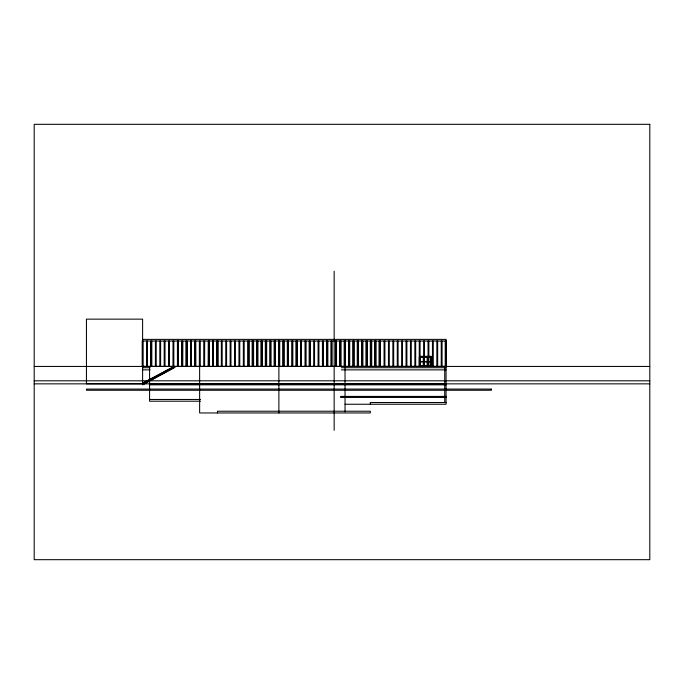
<?xml version="1.0" encoding="UTF-8"?>
<svg xmlns="http://www.w3.org/2000/svg" width="684" height="684" viewBox="0 0 684 684"><rect width="100%" height="100%" fill="white"/><g stroke="black" fill="none" stroke-linecap="round" stroke-linejoin="round"><path stroke-width="1.03" d="M142.605 339.384L446.054 339.384L446.054 404.253L345.044 404.253M419.497 357.202L431.245 357.202M419.643 357.347L431.1 357.347M419.497 361.571L431.245 361.571M419.497 361.862L431.245 361.862M419.643 366.085L431.1 366.085M419.497 366.231L431.245 366.231M34.2 366.436L649.8 366.436M173.668 367L172.522 367L172.522 368.608L171.368 368.608M173.668 367.359L174.822 367.359M172.522 367.624L171.368 367.624L171.368 369.232L170.222 369.232M142.605 367.701L150.087 367.701M341.342 367.701L446.054 367.701M172.522 367.983L173.668 367.983L173.668 366.376M171.368 368.248L170.222 368.248L170.222 369.847L169.068 369.847M170.222 368.864L169.068 368.864L169.068 370.471L167.922 370.471M169.068 369.488L167.922 369.488L167.922 371.096L166.768 371.096M142.605 369.864L150.087 369.864M341.342 369.864L446.054 369.864M167.922 370.112L166.768 370.112L166.768 371.72L165.613 371.72M166.768 370.737L165.613 370.737L165.613 372.335L164.468 372.335M165.613 371.352L164.468 371.352L164.468 372.96L163.314 372.96M164.468 371.976L163.314 371.976L163.314 373.584L162.168 373.584M163.314 372.6L162.168 372.6L162.168 374.199L161.014 374.199M162.168 373.225L161.014 373.225L161.014 374.823L159.868 374.823M161.014 373.84L159.868 373.84L159.868 375.448L158.714 375.448M159.868 374.464L158.714 374.464L158.714 376.072L157.559 376.072M158.714 375.089L157.559 375.089L157.559 376.687L156.414 376.687M157.559 375.713L156.414 375.713L156.414 377.312L155.259 377.312M156.414 376.328L155.259 376.328L155.259 377.936L154.114 377.936M155.259 376.952L154.114 376.952L154.114 378.56L152.959 378.56M154.114 377.577L152.959 377.577L152.959 379.175L151.814 379.175M152.959 378.201L151.814 378.201L151.814 379.8L150.66 379.8M151.814 378.816L150.66 378.816L150.66 380.424L149.505 380.424M149.505 379.44L150.66 379.44M149.505 380.065L148.36 380.065L148.36 381.663L147.205 381.663M34.2 380.808L649.8 380.808M148.36 381.048L149.505 381.048M147.205 381.304L146.06 381.304L146.06 382.912L144.905 382.912M146.06 381.928L144.905 381.928L144.905 383.536L143.751 383.536M146.06 382.288L147.205 382.288L147.205 380.689M144.905 382.553L143.751 382.553L143.751 384.151L142.605 384.151M143.751 383.177L142.605 383.177L174.822 366.376L174.822 367.411L142.605 384.827L142.605 319.146L86.441 319.146L86.441 383.792L142.605 383.792M149.574 383.792L446.054 383.792M34.2 383.852L649.8 383.852M149.574 384.827L446.054 384.827M340.47 396.421L446.054 396.421M340.47 397.447L446.054 397.447M149.574 399.465L200.506 399.465M200.506 401.209L149.574 401.209L149.574 366.376M446.054 402.517L370.3 402.517L370.3 404.253M445.643 341.008L445.643 366.376M445.224 341.008L445.224 366.376M444.728 366.376L444.728 402.517M442.061 341.008L442.061 366.376M441.24 341.008L441.24 366.376M437.666 341.008L437.666 366.376M436.845 341.008L436.845 366.376M433.271 341.008L433.271 366.376M432.45 341.008L432.45 366.376M431.399 366.376L431.399 357.057L419.343 357.057L419.343 366.376M431.219 366.376L431.245 356.321L419.497 356.321L419.497 366.376M431.1 357.057L431.1 366.376M430.894 357.347L430.894 366.085M430.689 357.057L430.689 366.376M428.868 341.008L428.868 366.376M428.047 341.008L428.047 366.376M427.474 357.057L427.474 366.376M427.184 357.057L427.184 366.376M424.473 341.008L424.473 366.376M423.652 341.008L423.652 366.376M423.558 357.057L423.558 366.376M423.268 357.057L423.268 366.376M420.079 341.008L420.053 366.376M419.848 357.347L419.848 366.085M419.643 357.057L419.643 366.376M419.249 341.008L419.249 366.376M415.675 341.008L415.675 366.376M414.855 341.008L414.855 366.376M411.281 341.008L411.281 366.376M410.46 341.008L410.46 366.376M406.886 341.008L406.886 366.376M406.057 341.008L406.057 366.376M402.483 341.008L402.483 366.376M401.662 341.008L401.662 366.376M398.088 341.008L398.088 366.376M397.267 341.008L397.267 366.376M393.693 341.008L393.693 366.376M392.864 341.008L392.864 366.376M389.29 341.008L389.29 366.376M388.469 341.008L388.469 366.376M384.895 341.008L384.895 366.376M384.075 341.008L384.075 366.376M380.492 341.008L380.492 366.376M379.851 341.008L379.851 366.376M379.671 341.008L379.671 366.376M379.03 341.008L379.03 366.376M376.097 341.008L376.097 366.376M375.499 341.008L375.499 366.376M375.277 341.008L375.277 366.376M374.678 341.008L374.678 366.376M371.703 341.008L371.703 366.376M371.147 341.008L371.147 366.376M370.882 341.008L370.882 366.376M370.326 341.008L370.326 366.376M367.299 341.008L367.299 366.376M366.795 341.008L366.795 366.376M366.479 341.008L366.479 366.376M365.966 341.008L365.966 366.376M362.905 341.008L362.905 366.376M362.084 341.008L362.084 366.376M361.614 341.008L361.614 366.376M358.51 341.008L358.51 366.376M358.083 341.008L358.083 366.376M357.681 341.008L357.681 366.376M357.262 341.008L357.262 366.376M354.107 341.008L354.107 366.376M353.731 341.008L353.731 366.376M353.286 341.008L353.286 366.376M352.91 341.008L352.91 366.376M349.712 341.008L349.712 366.376M349.379 341.008L349.379 366.376M348.891 341.008L348.891 366.376M348.558 341.008L348.558 366.376M345.317 341.008L345.317 366.376M345.027 341.008L345.044 411.905M344.488 341.008L344.488 366.376M344.197 341.008L344.197 366.376M340.914 341.008L340.914 366.376M340.666 341.008L340.666 366.376M340.093 341.008L340.093 366.376M339.845 341.008L339.845 366.376M336.519 341.008L336.519 366.376M336.314 341.008L336.314 366.376M335.699 341.008L335.699 366.376M335.493 341.008L335.493 366.376M334.16 271.215L334.16 430.287M332.125 341.008L332.125 366.376M331.295 341.008L331.295 366.376M331.142 341.008L331.142 366.376M327.721 341.008L327.721 366.376M327.61 341.008L327.61 366.376M326.901 341.008L326.901 366.376M326.79 341.008L326.79 366.376M322.429 341.008L322.429 366.376M318.898 341.008L318.924 366.376M318.103 341.008L318.077 366.376M314.546 341.008L314.546 366.376M313.708 341.008L313.708 366.376M309.373 341.008L309.373 366.376M309.305 341.008L309.305 366.376M305.842 341.008L305.842 366.376M305.731 341.008L305.731 366.376M305.021 341.008L305.021 366.376M301.49 341.008L301.49 366.376M301.336 341.008L301.336 366.376M300.515 341.008L300.515 366.376M297.138 341.008L297.138 366.376M296.942 341.008L296.942 366.376M296.309 341.008L296.309 366.376M296.112 341.008L296.112 366.376M292.778 341.008L292.778 366.376M292.538 341.008L292.538 366.376M291.717 341.008L291.717 366.376M288.426 341.008L288.426 366.376M288.144 341.008L288.144 366.376M287.605 341.008L287.605 366.376M287.323 341.008L287.323 366.376M284.074 341.008L284.074 366.376M283.749 341.008L283.749 366.376M283.253 341.008L283.253 366.376M282.919 341.008L282.919 366.376M279.722 341.008L279.722 366.376M279.346 341.008L279.346 366.376M278.892 341.008L278.875 412.965M278.525 341.008L278.525 366.376M275.37 341.008L275.37 366.376M274.951 341.008L274.951 366.376M274.541 341.008L274.541 366.376M274.13 341.008L274.13 366.376M271.009 341.008L271.009 366.376M270.548 341.008L270.548 366.376M269.727 341.008L269.727 366.376M266.657 341.008L266.657 366.376M266.153 341.008L266.153 366.376M265.837 341.008L265.837 366.376M265.332 341.008L265.332 366.376M262.305 341.008L262.305 366.376M261.758 341.008L261.758 366.376M260.937 341.008L260.937 366.376M257.953 341.008L257.953 366.376M257.355 341.008L257.355 366.376M257.133 341.008L257.133 366.376M256.534 341.008L256.534 366.376M253.602 341.008L253.602 366.376M252.96 341.008L252.96 366.376M252.772 341.008L252.772 366.376M252.139 341.008L252.139 366.376M249.241 341.008L249.241 366.376M248.566 341.008L248.566 366.376M248.42 341.008L248.42 366.376M247.736 341.008L247.736 366.376M244.162 341.008L244.162 366.376M243.342 341.008L243.342 366.376M239.768 341.008L239.768 366.376M238.947 341.008L238.947 366.376M235.373 341.008L235.373 366.376M234.544 341.008L234.544 366.376M230.97 341.008L230.97 366.376M230.149 341.008L230.149 366.376M226.575 341.008L226.575 366.376M225.754 341.008L225.754 366.376M222.18 341.008L222.18 366.376M221.351 341.008L221.351 366.376M217.897 341.008L217.897 366.376M217.777 341.008L217.777 366.376M217.486 412.965L217.486 411.221L370.3 411.221L370.3 412.965L199.634 412.965L199.634 366.376M217.076 341.008L217.076 366.376M216.956 341.008L216.956 366.376M213.493 341.008L213.493 366.376M213.382 341.008L213.382 366.376M212.673 341.008L212.673 366.376M212.562 341.008L212.562 366.376M209.09 341.008L209.09 366.376M208.979 341.008L208.979 366.376M208.269 341.008L208.158 366.376M204.687 341.008L204.584 366.376M203.764 341.008L203.764 366.376M200.275 341.008L200.275 366.376M199.36 341.008L199.36 366.376M195.786 341.008L195.872 366.376M195.051 341.008L195.051 366.376M194.966 341.008L194.966 366.376M191.469 341.008L191.469 366.376M191.392 341.008L191.392 366.376M190.648 341.008L190.648 366.376M190.571 341.008L190.571 366.376M186.245 341.008L186.245 366.376M186.168 341.008L186.168 366.376M178.259 341.008L178.259 366.376M178.199 341.008L178.199 366.376M177.43 341.008L177.43 366.376M173.847 341.008L173.804 366.376M173.026 341.008L172.975 366.376M169.444 341.008L169.401 366.376M168.58 341.008L168.58 366.376M165.041 341.008L165.006 366.376M164.186 341.008L164.186 366.376M160.637 341.008L160.603 366.376M159.817 341.008L159.817 366.376M156.208 341.008L156.208 366.376M155.405 341.008L155.388 366.376M151.822 341.008L151.822 366.376M147.411 341.008L147.411 366.376M146.59 341.008L146.598 366.376M143.016 341.008L143.016 366.376M649.8 124.317L34.2 124.317L34.2 559.683L649.8 559.683L649.8 124.317M446.464 341.008L142.195 341.008L142.195 366.376L446.464 366.376L446.464 341.008M491.326 389.085L86.441 389.085L86.441 390.256L491.326 390.256L491.326 389.085M323.327 366.376L323.327 341.008L323.258 366.376M310.194 366.376L310.194 341.008L310.134 366.376M187.065 366.376L187.065 341.008L186.997 366.376M182.662 366.376L182.662 341.008L182.594 366.376M181.833 366.376L181.833 341.008L181.773 366.376M151.002 366.376L151.002 341.008L150.993 366.376"/></g></svg>
